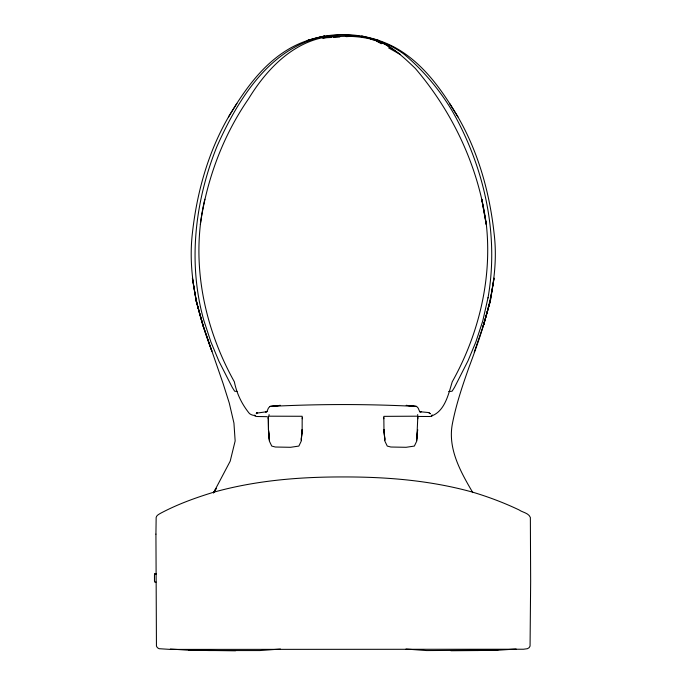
<?xml version="1.0" encoding="UTF-8"?>
<svg xmlns="http://www.w3.org/2000/svg" width="685" height="685" viewBox="0 0 685 685"><rect width="100%" height="100%" fill="white"/><g stroke="black" fill="none" stroke-linecap="round" stroke-linejoin="round"><path stroke-width="1.03" d="M416.865 438.126L417.644 429.606L416.763 440.267M301.254 440.267L302.145 429.606L301.263 439.188M302.145 429.906L302.171 416.274L269.051 416.189L268.323 416.36L268.289 418.749M417.824 416.489L416.72 441.166L414.365 446.072L406.085 447.296L390.861 447.022L387.248 446.072L384.893 441.166L383.968 429.906L383.823 416.36L417.062 416.189L417.79 416.36L417.824 418.749M268.46 429.82L268.289 416.874M383.96 429.82L384.842 439.188M302.102 430.36L301.22 441.166L298.865 446.072L290.586 447.296L275.361 447.022L271.74 446.072L269.393 441.166L268.511 430.36M448.684 391.597L452.1 391.212L454.489 387.419L468.001 360.841L475.835 342.02L482.737 321.077L488.045 297.607M487.994 297.992C499.271 234.296 484.312 167.739 452.751 111.852C439.907 90.112 423.476 70.538 404.141 54.269C380.209 36.716 348.922 31.656 320.118 37.358C268.255 49.74 237.241 100.935 216.965 146.427C194.84 201.304 187.656 263.16 203.899 320.623L210.929 342.02L218.986 361.337L232.275 387.419L234.655 391.212L237.027 391.486M472.804 492.618C460.5 471.622 447.331 448.29 452.528 423.056C456.313 403.859 462.589 385.312 469.131 366.903C485.126 324.313 499.742 279.489 494.09 233.354C489.621 192.733 478.455 152.412 457.922 116.887C441.945 90 423.15 63.063 395.159 47.59C363.247 30.277 323.217 30.277 291.296 47.59C263.305 63.054 244.519 90 228.542 116.887C208.009 152.412 196.843 192.733 192.374 233.354C187.716 273.752 197.511 313.739 211.896 351.225L202.554 324.014M269.094 414.605L268.957 415.384M200.311 224.509C206.733 179.744 222.719 136.187 248.484 98.905C267.201 68.277 295.209 39.019 333.056 36.211L322.798 37.906L331.283 37.469M204.832 199.232C190.173 260.976 203.745 327.01 234.364 381.819C236.693 393.55 241.899 404.304 249.468 413.577C251.224 414.87 253.381 415.615 255.565 415.444M432.141 414.81L431.678 416.215L429.82 416.506L418.055 416.454M155.221 573.859L154.69 573.859L154.476 575.015L154.468 580.931L154.682 582.079L156.017 582.079M474.226 352.218L483.91 324.014L490.426 300.552L494.065 278.093L490.212 301.186L483.276 325.932M483.91 324.014L483.036 326.539L490.263 301.04M431.747 416.035L431.944 415.53L431.678 416.215M213.617 492.618L230.194 461.176L235.152 440.952L233.936 423.056L229.269 403.054L223.087 383.489L203.188 325.932L196.193 301.04L192.399 278.093L196.252 301.186L203.188 325.932M213.583 492.772L216.28 488.345L213.489 492.892M228.542 116.887L236.882 103.452M256.19 413.757L257.492 412.481L256.438 413.175L266.876 411.702L268.417 408.08L269.984 406.453L280.293 405.374L269.984 406.453C318.713 403.927 367.879 403.927 416.608 406.453L406.299 405.374L416.608 406.453L418.167 408.08L419.717 411.702L428.51 412.541L430.403 413.757L429.058 412.832M432.963 415.401C445.147 409.981 448.658 393.541 452.228 381.819C478.764 334.383 492.241 278.812 486.341 224.509C478.515 166.9 452.956 112.443 415.264 68.363C402.446 56.161 388.558 42.684 370.628 39.028C354.881 35.269 338.775 35.945 322.806 37.94M307.402 40.543L324.741 35.945L307.197 40.543M516.105 649.02L499.339 650.125L477.385 650.544M333.407 37.35L339.76 36.999M346.122 36.647L353.546 36.236M280.465 649.046L259.795 650.562L208.968 650.553M405.991 649.046L426.669 650.562L497.926 650.125M450.884 650.741L477.462 650.544M266.85 416.677L256.935 416.506L255.077 416.215L254.597 415.187M154.69 573.859L156.548 573.859M170.351 649.02L187.125 650.125L235.58 650.741M188.538 650.125L209.002 650.544M361.723 35.945L379.062 40.543M370.628 39.028L373.479 40.03M376.339 41.04L384.91 44.054L400.417 54.56L388.575 47.89M374.044 39.61L381.305 43.754M449.583 103.452L457.922 116.887M196.193 301.04L203.428 326.539M417.679 414.528L417.781 415.444M269.342 439.188L268.469 429.606L269.351 440.267M384.85 440.267L383.968 429.606M268.289 416.489L268.469 429.906M383.788 417.704L383.788 418.749M302.325 417.704L302.325 418.749M155.932 534.12L156.445 646.101L157.404 647.702L159.108 648.704L170.471 649.414L523.528 649.234L527.407 648.704L529.103 647.702L530.062 646.101L530.652 581.479L530.361 517.475C528.632 512.928 522.535 512.457 518.999 509.888C503.954 502.73 488.354 496.848 472.393 492.087C430.428 480.425 386.683 476.837 343.262 476.948C299.833 476.837 256.087 480.425 214.122 492.087C195.713 497.695 177.501 504.246 160.495 513.322C158.783 514.375 156.625 515.291 156.154 517.475L155.932 534.12M266.876 411.702L265.54 411.839L266.876 411.702M421.052 411.839L419.717 411.702L421.052 411.839M486.281 224.509L481.76 199.232L486.281 224.509"/></g></svg>
